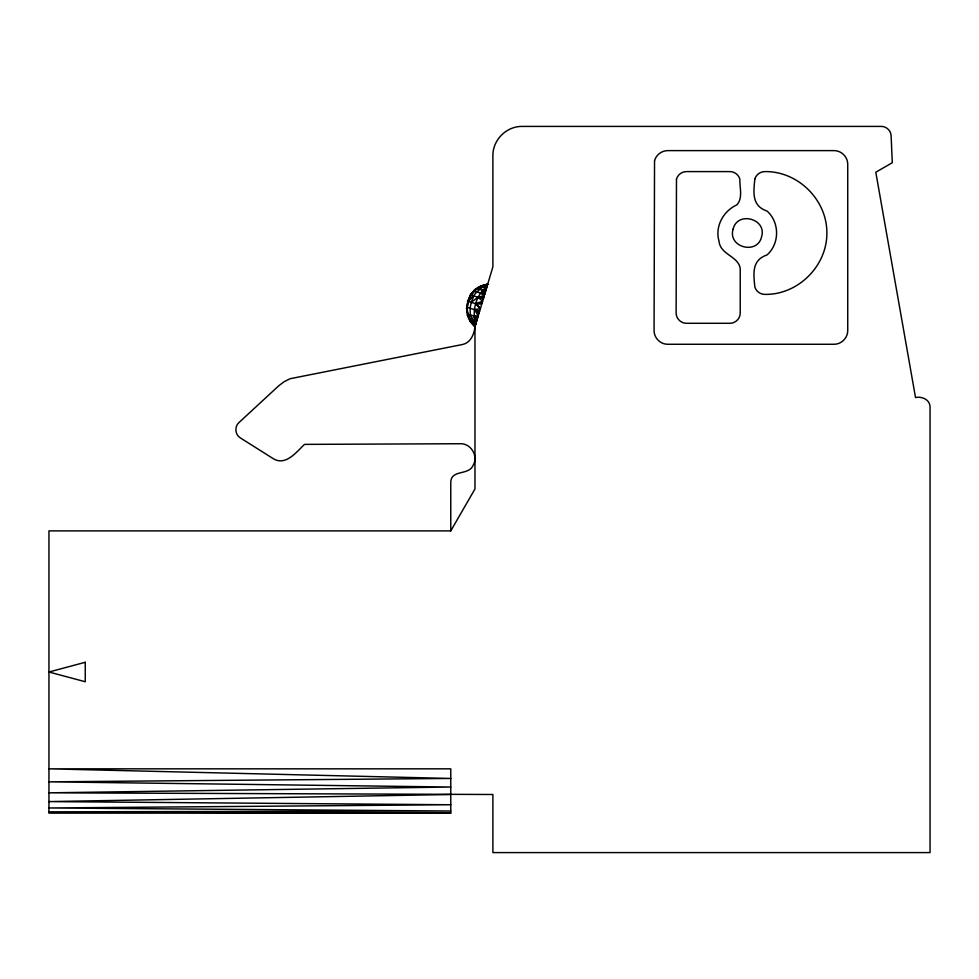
<?xml version="1.0" encoding="UTF-8"?>
<svg xmlns="http://www.w3.org/2000/svg" width="979" height="979" viewBox="0 0 979 979"><rect width="100%" height="100%" fill="white"/><g stroke="black" fill="none" stroke-linecap="round" stroke-linejoin="round"><path stroke-width="1.47" d="M479.943 286.994L487.677 284.228L475.023 289.674C465.123 299.66 462.957 317.012 475.023 326.521C463.177 315.275 464.633 292.403 480.958 286.003C489.965 283.543 489.965 283.543 480.958 286.003C477.128 288.597 473.787 291.791 470.385 294.899L483.332 298.779L483.797 297.212L478.021 297.188L471.205 302.376L470.091 308.312L470.373 314.957L472.771 322.115L475.158 326.08L473.971 324.147M450.768 530.887L450.768 482.451C450.94 469.186 468.635 475.745 473.028 465.502C478.829 456.153 470.801 442.912 459.824 443.732L304.506 444.38C296.576 451.833 285.733 466.396 273.214 458.649L240.332 437.894C235.07 434.725 234.348 426.685 238.925 422.598L278.648 385.873L284.02 381.773L290.065 378.726L462.516 344.498C470.74 342.76 474.154 334.218 474.974 326.705L492.89 266.802L492.89 155.453C492.792 139.911 506.388 126.315 521.942 126.413L881.43 126.413C886.46 126.389 890.914 130.648 891.11 135.665L892.285 162.722L875.801 172.231L915.524 397.523C922.022 396.14 930.16 399.738 930.05 407.203L930.05 852.587L492.89 852.587L492.89 794.495L48.95 792.831L450.768 787.03L48.95 781.842L450.768 778.452L48.95 768.833L450.768 768.833L450.768 813.133L48.95 813.133L48.95 530.887L450.768 530.887L474.974 488.962L474.974 326.705L470.348 321.43L475.672 324.355C471.768 310.943 475.782 295.168 487.004 286.468L480.86 286.517L475.023 289.674L472 294.263M475.023 326.521L470.972 321.614L467.411 315.091L467.95 314.235L466.408 308.165L467.362 307.492L468.39 301.532L471.278 295.168M480.958 286.003L487.615 284.424M468.39 301.532L476.846 291.913L482.696 287.055L485.572 287.924L486.184 289.221L485.853 290.347L482.88 290.347L477.336 288.683M487.383 285.195L487.15 285.99L482.696 287.055L487.554 284.62L484.666 285.011L487.212 285.77L482.696 287.055M471.205 302.376L473.897 295.952M470.385 294.899L474.142 291.509M485.572 287.924L486.49 288.193L485.572 287.924L486.771 287.275M474.448 291.191L480.616 293.039L485.486 291.558L482.88 290.347L486.184 289.221M475.023 289.674L476.749 289.135M477.605 317.906L474.191 316.095L475.867 323.731L474.191 316.095L478.241 315.789L474.387 309.597L480.359 308.703L475.647 303.698L467.424 301.238L468.488 301.238M485.094 292.868L480.616 293.039L484.25 295.707L478.021 297.188L482.598 301.214L475.647 303.698L480.493 308.263M481.925 303.466L475.647 303.698L481.852 303.698M450.768 794.495L48.95 801.593L450.768 804.75L48.95 807.969L450.768 811.028L48.95 811.836L450.768 813.133M467.411 315.091L468.158 315.079L470.972 321.614L470.348 321.43M482.88 290.347L485.608 291.155M479.624 311.163L467.362 307.492M467.95 314.235L477.825 317.184M479.098 312.913L474.387 309.597L478.915 313.525M471.805 322.519L475.145 326.129L470.948 321.565L475.06 326.423M475.256 325.762L472.771 322.115L475.378 325.358M476.504 321.577L474.191 316.095L477.03 319.852M472.771 322.115L475.28 325.689M470.373 314.957L475.672 324.355L475.635 322.972M474.191 316.095L476.724 320.855M654.535 160.703L654.07 330.657C654.033 337.939 660.397 344.314 667.678 344.265L834.12 344.265C841.402 344.314 847.765 337.939 847.728 330.657L847.728 164.227C847.765 156.946 841.402 150.57 834.12 150.619L667.678 150.619C661.669 150.656 656.138 154.902 654.535 160.703M676.477 179.157L676.134 313.084C676.097 318.542 680.882 323.315 686.34 323.29L730.016 323.29C735.474 323.315 740.259 318.542 740.222 313.084L740.222 268.699C738.668 256.094 720.226 254.895 719.002 241.14C714.756 226.516 723.31 211.06 736.832 204.88C743.183 198.076 739.537 187.491 739.867 179.157C738.68 174.813 734.531 171.619 730.016 171.594L686.34 171.594C681.825 171.619 677.676 174.813 676.477 179.157M733.1 229.184C727.507 247.283 757.367 255.286 761.576 236.808C767.169 218.709 737.309 210.705 733.1 229.184M754.809 179.157C753.524 192.606 751.603 205.81 767.034 211.06C779.749 222.27 779.749 243.71 767.034 254.932C751.603 260.169 753.524 273.386 754.809 286.823C756.057 291.485 760.707 294.691 765.48 294.398C798.35 294.606 827.084 265.847 826.876 232.99C827.084 200.132 798.338 171.386 765.48 171.594C760.707 171.301 756.057 174.507 754.809 179.157M484.678 294.251L480.616 293.039L484.678 294.251M85.259 662.281L48.95 672.01L85.259 681.739L85.259 662.281"/></g></svg>
